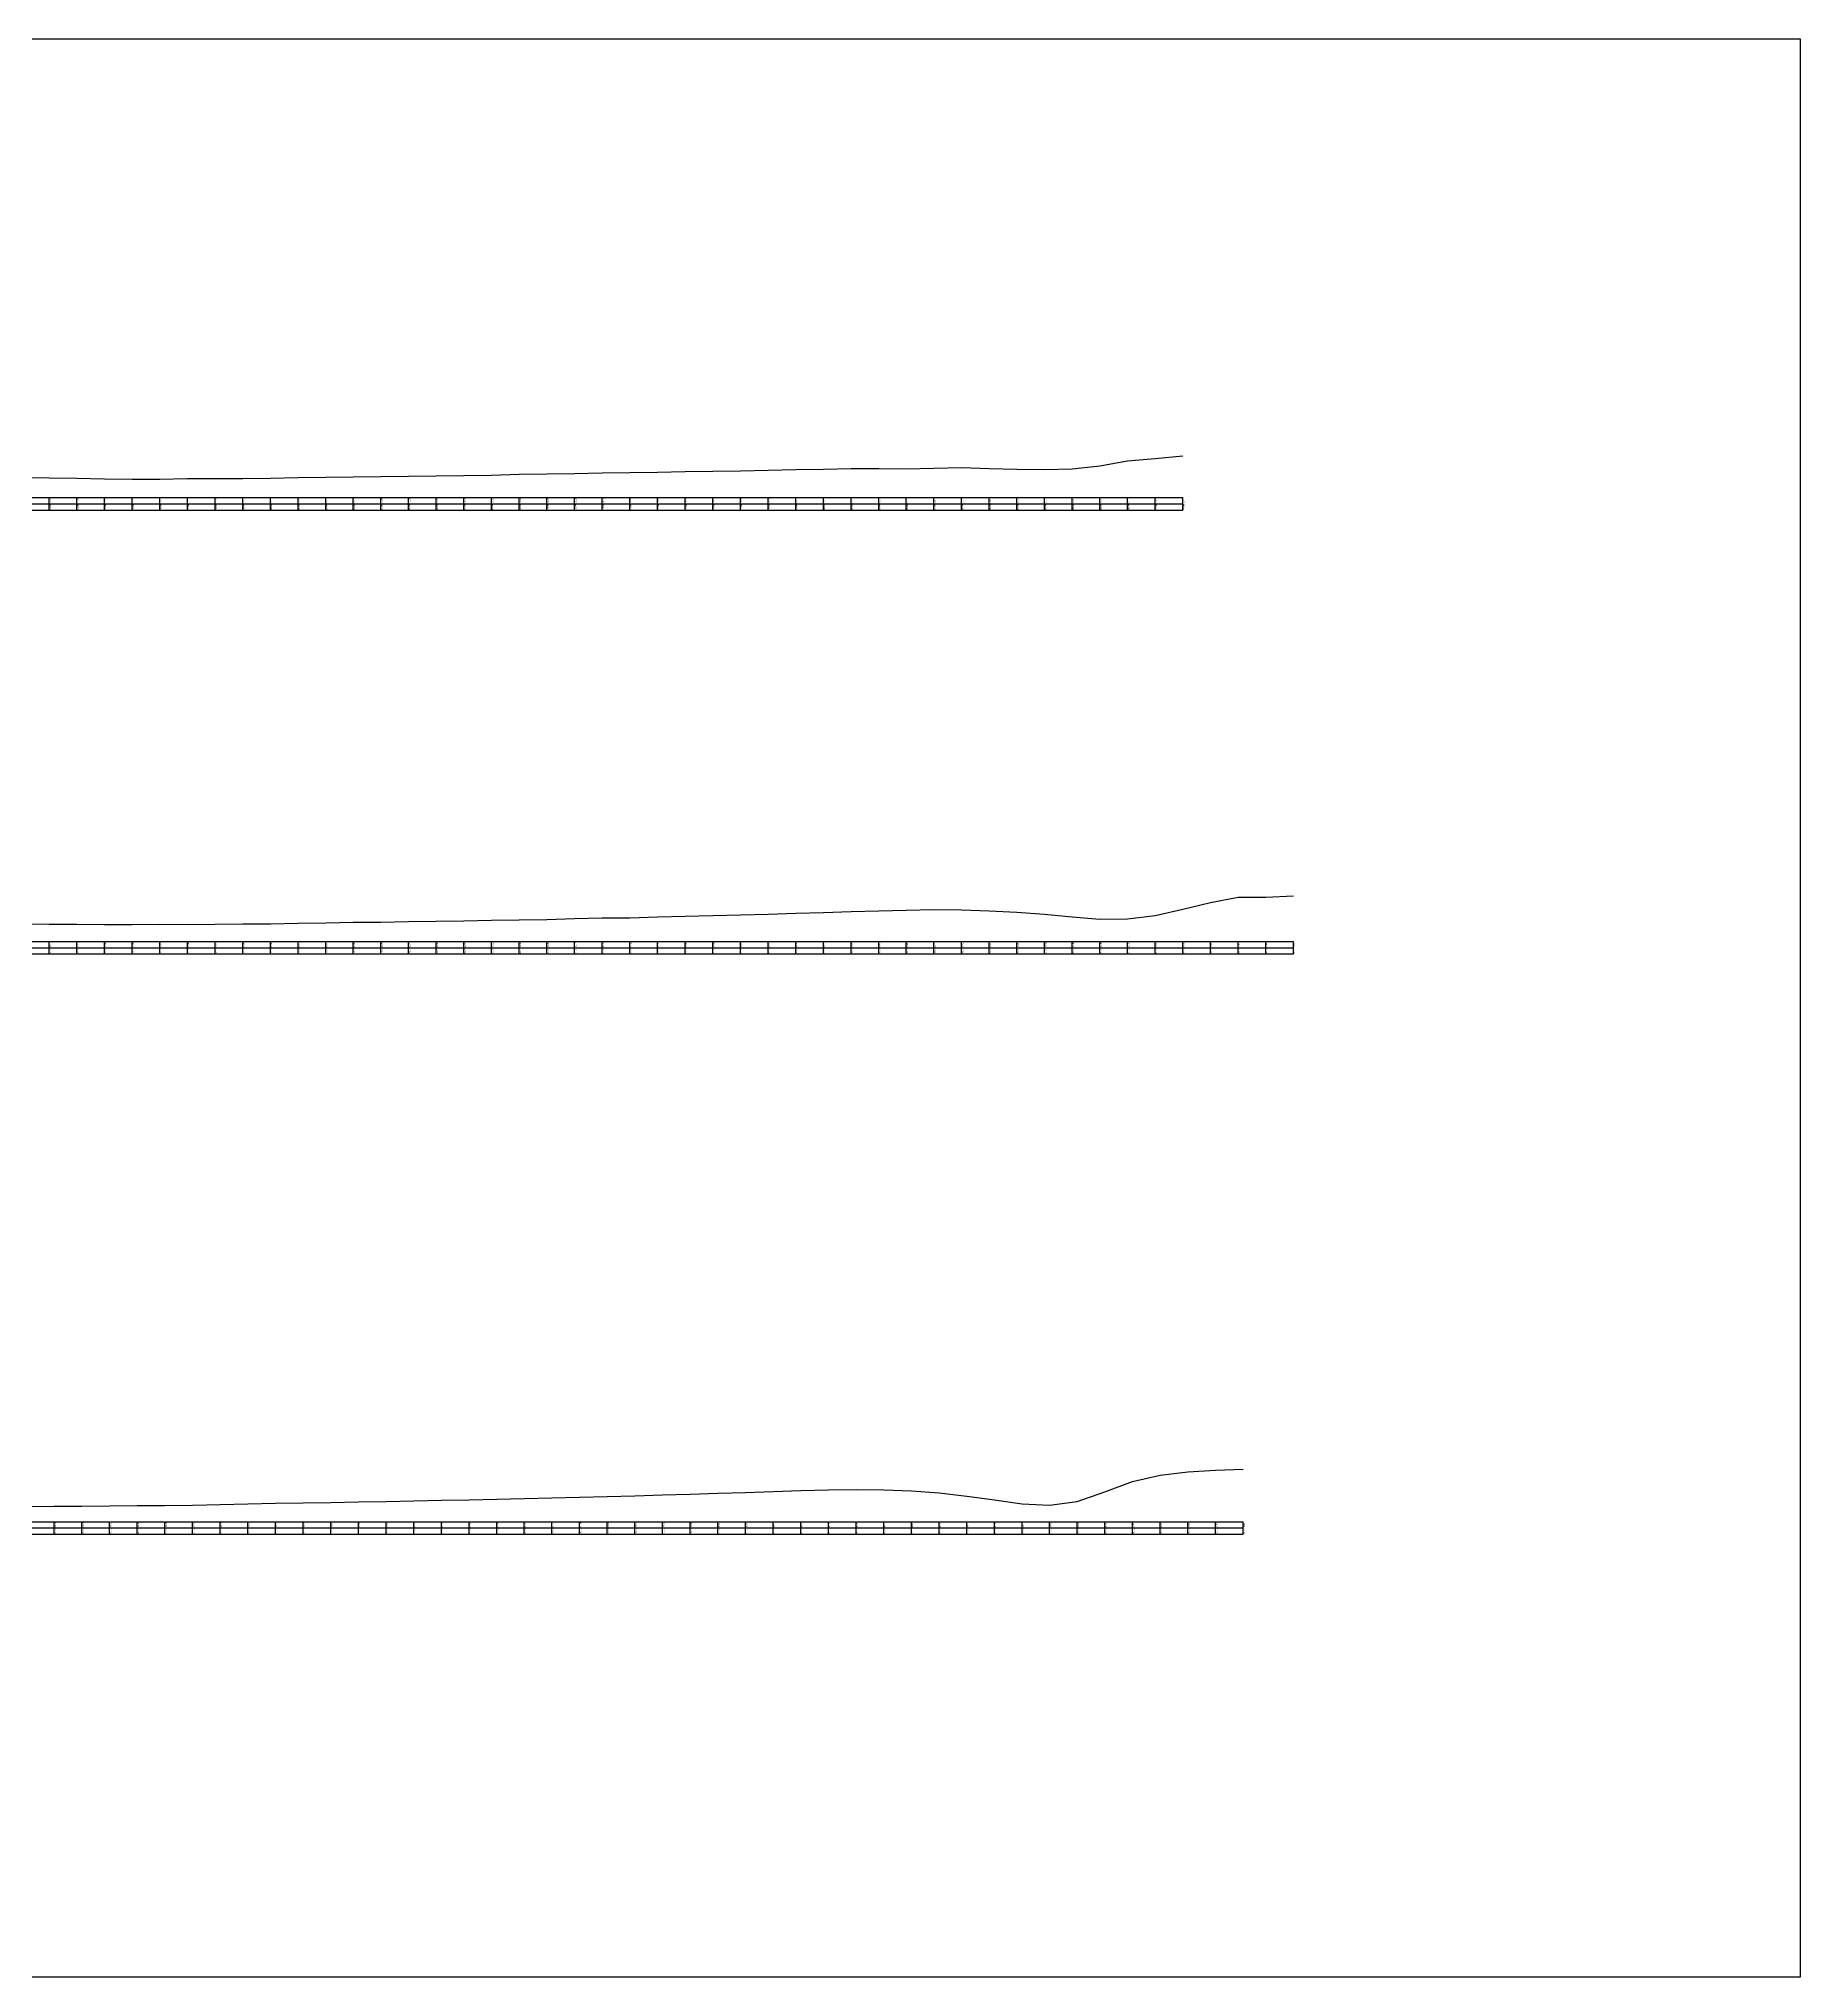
# Model space of a CAD drawing. Header units: metres. Extents: x -148477 to 168932, y -55673 to -2736.
# Drawn here: x 36208 to 36846, y -18463 to -17763 of the extents above; entities that cross this region are included whole.
import ezdxf

# ---------------------------------------------------------------- set-up
doc = ezdxf.new("R2010")
doc.units = ezdxf.units.M
doc.styles.add('liza', font='times.ttf', dxfattribs={"height": 2})

msp = doc.modelspace()

# ---------------------------------------------------------------- linework, layer by layer
at = {"color": 6, "linetype": 'Continuous', "lineweight": -3, "ltscale": 0.5}
for p, q in [((35687.2449, -17928.4943), (36622.2449, -17928.4943)), ((35687.2449, -17930.7443), (36622.2449, -17930.7443)), ((35687.2449, -17932.9943), (36622.2449, -17932.9943)), ((36212.2449, -17932.9943), (36212.2449, -17928.4943)), ((36222.2449, -17932.9943), (36222.2449, -17928.4943)), ((36232.2449, -17932.9943), (36232.2449, -17928.4943)), ((36242.2449, -17932.9943), (36242.2449, -17928.4943)), ((36252.2449, -17932.9943), (36252.2449, -17928.4943)), ((36262.2449, -17932.9943), (36262.2449, -17928.4943)), ((36272.2449, -17932.9943), (36272.2449, -17928.4943)), ((36282.2449, -17932.9943), (36282.2449, -17928.4943)), ((36292.2449, -17932.9943), (36292.2449, -17928.4943)), ((36302.2449, -17932.9943), (36302.2449, -17928.4943)), ((36312.2449, -17932.9943), (36312.2449, -17928.4943)), ((36322.2449, -17932.9943), (36322.2449, -17928.4943)), ((36332.2449, -17932.9943), (36332.2449, -17928.4943)), ((36342.2449, -17932.9943), (36342.2449, -17928.4943)), ((36352.2449, -17932.9943), (36352.2449, -17928.4943)), ((36362.2449, -17932.9943), (36362.2449, -17928.4943)), ((36372.2449, -17932.9943), (36372.2449, -17928.4943)), ((36382.2449, -17932.9943), (36382.2449, -17928.4943)), ((36392.2449, -17932.9943), (36392.2449, -17928.4943)), ((36402.2449, -17932.9943), (36402.2449, -17928.4943)), ((36412.2449, -17932.9943), (36412.2449, -17928.4943)), ((36422.2449, -17932.9943), (36422.2449, -17928.4943)), ((36432.2449, -17932.9943), (36432.2449, -17928.4943)), ((36442.2449, -17932.9943), (36442.2449, -17928.4943)), ((36452.2449, -17932.9943), (36452.2449, -17928.4943)), ((36462.2449, -17932.9943), (36462.2449, -17928.4943)), ((36472.2449, -17932.9943), (36472.2449, -17928.4943)), ((36482.2449, -17932.9943), (36482.2449, -17928.4943)), ((36492.2449, -17932.9943), (36492.2449, -17928.4943)), ((36502.2449, -17932.9943), (36502.2449, -17928.4943)), ((36512.2449, -17932.9943), (36512.2449, -17928.4943)), ((36522.2449, -17932.9943), (36522.2449, -17928.4943)), ((36532.2449, -17932.9943), (36532.2449, -17928.4943)), ((36542.2449, -17932.9943), (36542.2449, -17928.4943)), ((36552.2449, -17932.9943), (36552.2449, -17928.4943)), ((36562.2449, -17932.9943), (36562.2449, -17928.4943)), ((36572.2449, -17932.9943), (36572.2449, -17928.4943)), ((36582.2449, -17932.9943), (36582.2449, -17928.4943)), ((36592.2449, -17932.9943), (36592.2449, -17928.4943)), ((36602.2449, -17932.9943), (36602.2449, -17928.4943)), ((36612.2449, -17932.9943), (36612.2449, -17928.4943)), ((36622.2449, -17932.9943), (36622.2449, -17928.4943)), ((36622.2446, -18077.2602), (36632.2446, -18074.8902)), ((36632.2446, -18074.8902), (36642.2446, -18073.0202)), ((36642.2446, -18073.0202), (36652.2446, -18073.0302)), ((36652.2446, -18073.0302), (36662.2446, -18072.5302)), ((36302.2446, -18082.4302), (36312.2446, -18082.2502)), ((36312.2446, -18082.2502), (36322.2446, -18082.0502)), ((36322.2446, -18082.0502), (36332.2446, -18081.9502)), ((36332.2446, -18081.9502), (36342.2446, -18081.7102)), ((36342.2446, -18081.7102), (36352.2446, -18081.6502)), ((36352.2446, -18081.6502), (36362.2446, -18081.5102)), ((36362.2446, -18081.5102), (36372.2446, -18081.2302)), ((36372.2446, -18081.2302), (36382.2446, -18081.1302)), ((36382.2446, -18081.1302), (36392.2446, -18081.0302)), ((36392.2446, -18081.0302), (36402.2446, -18080.7202)), ((36402.2446, -18080.7202), (36412.2446, -18080.5002)), ((36412.2446, -18080.5002), (36422.2446, -18080.3902)), ((36422.2446, -18080.3902), (36432.2446, -18080.1002)), ((36432.2446, -18080.1002), (36442.2446, -18079.8202)), ((36442.2446, -18079.8202), (36452.2446, -18079.5802)), ((36452.2446, -18079.5802), (36462.2446, -18079.3502)), ((36462.2446, -18079.3502), (36472.2446, -18079.1002)), ((36472.2446, -18079.1002), (36482.2446, -18078.7702)), ((36482.2446, -18078.7702), (36492.2446, -18078.5502)), ((36492.2446, -18078.5502), (36502.2446, -18078.1702)), ((36502.2446, -18078.1702), (36512.2446, -18077.9102)), ((36512.2446, -18077.9102), (36522.2446, -18077.6402)), ((36522.2446, -18077.6402), (36532.2446, -18077.4202)), ((36532.2446, -18077.4202), (36542.2446, -18077.5002)), ((36542.2446, -18077.5002), (36552.2446, -18077.8902)), ((36552.2446, -18077.8902), (36562.2446, -18078.3702)), ((36562.2446, -18078.3702), (36572.2446, -18079.1602)), ((36572.2446, -18079.1602), (36582.2446, -18080.0602)), ((36582.2446, -18080.0602), (36592.2446, -18080.8802)), ((36592.2446, -18080.8802), (36602.2446, -18080.8302)), ((36602.2446, -18080.8302), (36612.2446, -18079.5502)), ((36612.2446, -18079.5502), (36622.2446, -18077.2602)), ((35697.2446, -18088.9802), (36662.2446, -18088.9802)), ((36202.2446, -18082.6402), (36212.2446, -18082.7302)), ((36212.2446, -18082.7302), (36222.2446, -18082.7702)), ((36212.2446, -18093.4802), (36212.2446, -18088.9802)), ((36222.2446, -18082.7702), (36232.2446, -18082.8902)), ((36222.2446, -18093.4802), (36222.2446, -18088.9802)), ((36232.2446, -18082.8902), (36242.2446, -18082.8802)), ((36232.2446, -18093.4802), (36232.2446, -18088.9802)), ((36242.2446, -18082.8802), (36252.2446, -18082.7702)), ((36242.2446, -18093.4802), (36242.2446, -18088.9802)), ((36252.2446, -18082.7702), (36262.2446, -18082.8202)), ((36252.2446, -18093.4802), (36252.2446, -18088.9802)), ((36262.2446, -18082.8202), (36272.2446, -18082.7202)), ((36262.2446, -18093.4802), (36262.2446, -18088.9802)), ((36272.2446, -18082.7202), (36282.2446, -18082.5802)), ((36272.2446, -18093.4802), (36272.2446, -18088.9802)), ((36282.2446, -18082.5802), (36292.2446, -18082.6602)), ((36282.2446, -18093.4802), (36282.2446, -18088.9802)), ((36292.2446, -18082.6602), (36302.2446, -18082.4302)), ((36292.2446, -18093.4802), (36292.2446, -18088.9802)), ((36302.2446, -18093.4802), (36302.2446, -18088.9802)), ((36312.2446, -18093.4802), (36312.2446, -18088.9802)), ((36322.2446, -18093.4802), (36322.2446, -18088.9802)), ((36332.2446, -18093.4802), (36332.2446, -18088.9802)), ((36342.2446, -18093.4802), (36342.2446, -18088.9802)), ((36352.2446, -18093.4802), (36352.2446, -18088.9802)), ((36362.2446, -18093.4802), (36362.2446, -18088.9802)), ((36372.2446, -18093.4802), (36372.2446, -18088.9802)), ((36382.2446, -18093.4802), (36382.2446, -18088.9802)), ((36392.2446, -18093.4802), (36392.2446, -18088.9802)), ((36402.2446, -18093.4802), (36402.2446, -18088.9802)), ((36412.2446, -18093.4802), (36412.2446, -18088.9802)), ((36422.2446, -18093.4802), (36422.2446, -18088.9802)), ((36432.2446, -18093.4802), (36432.2446, -18088.9802)), ((36442.2446, -18093.4802), (36442.2446, -18088.9802)), ((36452.2446, -18093.4802), (36452.2446, -18088.9802)), ((36462.2446, -18093.4802), (36462.2446, -18088.9802)), ((36472.2446, -18093.4802), (36472.2446, -18088.9802)), ((36482.2446, -18093.4802), (36482.2446, -18088.9802)), ((36492.2446, -18093.4802), (36492.2446, -18088.9802)), ((36502.2446, -18093.4802), (36502.2446, -18088.9802)), ((36512.2446, -18093.4802), (36512.2446, -18088.9802)), ((36522.2446, -18093.4802), (36522.2446, -18088.9802)), ((36532.2446, -18093.4802), (36532.2446, -18088.9802)), ((36542.2446, -18093.4802), (36542.2446, -18088.9802)), ((36552.2446, -18093.4802), (36552.2446, -18088.9802)), ((36562.2446, -18093.4802), (36562.2446, -18088.9802)), ((36572.2446, -18093.4802), (36572.2446, -18088.9802)), ((36582.2446, -18093.4802), (36582.2446, -18088.9802)), ((36592.2446, -18093.4802), (36592.2446, -18088.9802)), ((36602.2446, -18093.4802), (36602.2446, -18088.9802)), ((36612.2446, -18093.4802), (36612.2446, -18088.9802)), ((36622.2446, -18093.4802), (36622.2446, -18088.9802)), ((36632.2446, -18093.4802), (36632.2446, -18088.9802)), ((36642.2446, -18093.4802), (36642.2446, -18088.9802)), ((36652.2446, -18093.4802), (36652.2446, -18088.9802)), ((36662.2446, -18093.4802), (36662.2446, -18088.9802)), ((35697.2446, -18091.2302), (36662.2446, -18091.2302)), ((35697.2446, -18093.4802), (36662.2446, -18093.4802)), ((36594.0887, -18288.006), (36604.0887, -18284.286)), ((36604.0887, -18284.286), (36614.0887, -18281.996)), ((36614.0887, -18281.996), (36624.0887, -18280.786)), ((36624.0887, -18280.786), (36634.0887, -18280.156)), ((36634.0887, -18280.156), (36644.0887, -18279.786)), ((36264.0887, -18292.766), (36274.0887, -18292.536)), ((36274.0887, -18292.536), (36284.0887, -18292.316)), ((36284.0887, -18292.316), (36294.0887, -18292.086)), ((36294.0887, -18292.086), (36304.0887, -18291.936)), ((36304.0887, -18291.936), (36314.0887, -18291.826)), ((36314.0887, -18291.826), (36324.0887, -18291.636)), ((36324.0887, -18291.636), (36334.0887, -18291.426)), ((36334.0887, -18291.426), (36344.0887, -18291.256)), ((36344.0887, -18291.256), (36354.0887, -18291.046)), ((36354.0887, -18291.046), (36364.0887, -18290.816)), ((36364.0887, -18290.816), (36374.0887, -18290.636)), ((36374.0887, -18290.636), (36384.0887, -18290.436)), ((36384.0887, -18290.436), (36394.0887, -18290.196)), ((36394.0887, -18290.196), (36404.0887, -18289.906)), ((36404.0887, -18289.906), (36414.0887, -18289.646)), ((36414.0887, -18289.646), (36424.0887, -18289.366)), ((36424.0887, -18289.366), (36434.0887, -18289.076)), ((36434.0887, -18289.076), (36444.0887, -18288.796)), ((36444.0887, -18288.796), (36454.0887, -18288.486)), ((36454.0887, -18288.486), (36464.0887, -18288.186)), ((36464.0887, -18288.186), (36474.0887, -18287.816)), ((36474.0887, -18287.816), (36484.0887, -18287.466)), ((36484.0887, -18287.466), (36494.0887, -18287.226)), ((36494.0887, -18287.226), (36504.0887, -18287.086)), ((36504.0887, -18287.086), (36514.0887, -18287.216)), ((36514.0887, -18287.216), (36524.0887, -18287.596)), ((36524.0887, -18287.596), (36534.0887, -18288.326)), ((36534.0887, -18288.326), (36544.0887, -18289.516)), ((36544.0887, -18289.516), (36554.0887, -18290.916)), ((36554.0887, -18290.916), (36564.0887, -18292.266)), ((36564.0887, -18292.266), (36574.0887, -18292.816)), ((36574.0887, -18292.816), (36584.0887, -18291.436)), ((36584.0887, -18291.436), (36594.0887, -18288.006)), ((35659.0887, -18298.796), (36644.0887, -18298.796)), ((36204.0887, -18293.306), (36214.0887, -18293.216)), ((36214.0887, -18293.216), (36224.0887, -18293.106)), ((36214.0887, -18303.296), (36214.0887, -18298.796)), ((36224.0887, -18293.106), (36234.0887, -18292.996)), ((36224.0887, -18303.296), (36224.0887, -18298.796)), ((36234.0887, -18292.996), (36244.0887, -18292.946)), ((36234.0887, -18303.296), (36234.0887, -18298.796)), ((36244.0887, -18292.946), (36254.0887, -18292.906)), ((36244.0887, -18303.296), (36244.0887, -18298.796)), ((36254.0887, -18292.906), (36264.0887, -18292.766)), ((36254.0887, -18303.296), (36254.0887, -18298.796)), ((36264.0887, -18303.296), (36264.0887, -18298.796)), ((36274.0887, -18303.296), (36274.0887, -18298.796)), ((36284.0887, -18303.296), (36284.0887, -18298.796)), ((36294.0887, -18303.296), (36294.0887, -18298.796)), ((36304.0887, -18303.296), (36304.0887, -18298.796)), ((36314.0887, -18303.296), (36314.0887, -18298.796)), ((36324.0887, -18303.296), (36324.0887, -18298.796)), ((36334.0887, -18303.296), (36334.0887, -18298.796)), ((36344.0887, -18303.296), (36344.0887, -18298.796)), ((36354.0887, -18303.296), (36354.0887, -18298.796)), ((36364.0887, -18303.296), (36364.0887, -18298.796)), ((36374.0887, -18303.296), (36374.0887, -18298.796)), ((36384.0887, -18303.296), (36384.0887, -18298.796)), ((36394.0887, -18303.296), (36394.0887, -18298.796)), ((36404.0887, -18303.296), (36404.0887, -18298.796)), ((36414.0887, -18303.296), (36414.0887, -18298.796)), ((36424.0887, -18303.296), (36424.0887, -18298.796)), ((36434.0887, -18303.296), (36434.0887, -18298.796)), ((36444.0887, -18303.296), (36444.0887, -18298.796)), ((36454.0887, -18303.296), (36454.0887, -18298.796)), ((36464.0887, -18303.296), (36464.0887, -18298.796)), ((36474.0887, -18303.296), (36474.0887, -18298.796)), ((36484.0887, -18303.296), (36484.0887, -18298.796)), ((36494.0887, -18303.296), (36494.0887, -18298.796)), ((36504.0887, -18303.296), (36504.0887, -18298.796)), ((36514.0887, -18303.296), (36514.0887, -18298.796)), ((36524.0887, -18303.296), (36524.0887, -18298.796)), ((36534.0887, -18303.296), (36534.0887, -18298.796)), ((36544.0887, -18303.296), (36544.0887, -18298.796)), ((36554.0887, -18303.296), (36554.0887, -18298.796)), ((36564.0887, -18303.296), (36564.0887, -18298.796)), ((36574.0887, -18303.296), (36574.0887, -18298.796)), ((36584.0887, -18303.296), (36584.0887, -18298.796)), ((36594.0887, -18303.296), (36594.0887, -18298.796)), ((36604.0887, -18303.296), (36604.0887, -18298.796)), ((36614.0887, -18303.296), (36614.0887, -18298.796)), ((36624.0887, -18303.296), (36624.0887, -18298.796)), ((36634.0887, -18303.296), (36634.0887, -18298.796)), ((36644.0887, -18303.296), (36644.0887, -18298.796)), ((35659.0887, -18301.046), (36644.0887, -18301.046)), ((35659.0887, -18303.296), (36644.0887, -18303.296))]:
    msp.add_line(p, q, dxfattribs=at)
msp.add_lwpolyline([(35573.431, -17762.6102), (36845.552, -17762.6102), (36845.552, -18463.4767), (35573.431, -18463.4767)], close=True, dxfattribs=at)
msp.add_lwpolyline([(36202.2449, -17921.2543), (36212.2449, -17921.3143), (36222.2449, -17921.4243), (36232.2449, -17921.7443), (36242.2449, -17921.8243), (36252.2449, -17921.8243), (36262.2449, -17921.6443), (36272.2449, -17921.6543), (36282.2449, -17921.5443), (36292.2449, -17921.4443), (36302.2449, -17921.2243), (36312.2449, -17921.0643), (36322.2449, -17920.9943), (36332.2449, -17920.9043), (36342.2449, -17920.7543), (36352.2449, -17920.5843), (36362.2449, -17920.4743), (36372.2449, -17920.3643), (36382.2449, -17920.0443), (36392.2449, -17919.8743), (36402.2449, -17919.8043), (36412.2449, -17919.5243), (36422.2449, -17919.3843), (36432.2449, -17919.2843), (36442.2449, -17919.1143), (36452.2449, -17918.9943), (36462.2449, -17918.8043), (36472.2449, -17918.6043), (36482.2449, -17918.3443), (36492.2449, -17918.2043), (36502.2449, -17918.0143), (36512.2449, -17917.9943), (36522.2449, -17918.0443), (36532.2449, -17917.9043), (36542.2449, -17917.5643), (36552.2449, -17917.9643), (36562.2449, -17918.2243), (36572.2449, -17918.3943), (36582.2449, -17918.0443), (36592.2449, -17917.0243), (36602.2449, -17915.1943), (36612.2449, -17914.4043), (36622.2449, -17913.3543)], dxfattribs=at)

# ---------------------------------------------------------------- texts
at = {"color": 6, "linetype": 'Continuous', "lineweight": -3, "ltscale": 0.5, "char_height": 0.5, "width": 2.15, "attachment_point": 1, "rotation": 90, "style": 'liza'}
for s, insert in [('-12.82', (36212.3449, -17930.6443)), ('520.00', (36212.3449, -17932.8943)), ('530.00', (36222.3449, -17932.8943)), ('-12.93', (36222.3449, -17930.6443)), ('540.00', (36232.3449, -17932.8943)), ('-13.25', (36232.3449, -17930.6443)), ('550.00', (36242.3449, -17932.8943)), ('-13.33', (36242.3449, -17930.6443)), ('560.00', (36252.3449, -17932.8943)), ('-13.33', (36252.3449, -17930.6443)), ('570.00', (36262.3449, -17932.8943)), ('-13.15', (36262.3449, -17930.6443)), ('580.00', (36272.3449, -17932.8943)), ('-13.16', (36272.3449, -17930.6443)), ('-13.05', (36282.3449, -17930.6443)), ('590.00', (36282.3449, -17932.8943)), ('600.00', (36292.3449, -17932.8943)), ('-12.95', (36292.3449, -17930.6443)), ('610.00', (36302.3449, -17932.8943)), ('-12.73', (36302.3449, -17930.6443)), ('620.00', (36312.3449, -17932.8943)), ('-12.57', (36312.3449, -17930.6443)), ('-12.50', (36322.3449, -17930.6443)), ('630.00', (36322.3449, -17932.8943)), ('640.00', (36332.3449, -17932.8943)), ('-12.41', (36332.3449, -17930.6443)), ('650.00', (36342.3449, -17932.8943)), ('-12.26', (36342.3449, -17930.6443)), ('-12.09', (36352.3449, -17930.6443)), ('660.00', (36352.3449, -17932.8943)), ('-11.98', (36362.3449, -17930.6443)), ('670.00', (36362.3449, -17932.8943)), ('-11.87', (36372.3449, -17930.6443)), ('680.00', (36372.3449, -17932.8943)), ('690.00', (36382.3449, -17932.8943)), ('-11.55', (36382.3449, -17930.6443)), ('-11.38', (36392.3449, -17930.6443)), ('700.00', (36392.3449, -17932.8943)), ('710.00', (36402.3449, -17932.8943)), ('-11.31', (36402.3449, -17930.6443)), ('-11.03', (36412.3449, -17930.6443)), ('720.00', (36412.3449, -17932.8943)), ('-10.89', (36422.3449, -17930.6443)), ('730.00', (36422.3449, -17932.8943)), ('-10.79', (36432.3449, -17930.6443)), ('740.00', (36432.3449, -17932.8943)), ('-10.62', (36442.3449, -17930.6443)), ('750.00', (36442.3449, -17932.8943)), ('-10.50', (36452.3449, -17930.6443)), ('760.00', (36452.3449, -17932.8943)), ('-10.31', (36462.3449, -17930.6443)), ('770.00', (36462.3449, -17932.8943)), ('-10.11', (36472.3449, -17930.6443)), ('780.00', (36472.3449, -17932.8943)), ('-9.85', (36482.3449, -17930.6443)), ('790.00', (36482.3449, -17932.8943)), ('800.00', (36492.3449, -17932.8943)), ('-9.71', (36492.3449, -17930.6443)), ('810.00', (36502.3449, -17932.8943)), ('-9.52', (36502.3449, -17930.6443)), ('-9.50', (36512.3449, -17930.6443)), ('820.00', (36512.3449, -17932.8943)), ('830.00', (36522.3449, -17932.8943)), ('-9.55', (36522.3449, -17930.6443)), ('840.00', (36532.3449, -17932.8943)), ('-9.41', (36532.3449, -17930.6443)), ('-9.07', (36542.3449, -17930.6443)), ('850.00', (36542.3449, -17932.8943)), ('860.00', (36552.3449, -17932.8943)), ('-9.47', (36552.3449, -17930.6443)), ('870.00', (36562.3449, -17932.8943)), ('-9.73', (36562.3449, -17930.6443)), ('-9.90', (36572.3449, -17930.6443)), ('880.00', (36572.3449, -17932.8943)), ('890.00', (36582.3449, -17932.8943)), ('-9.55', (36582.3449, -17930.6443)), ('-8.53', (36592.3449, -17930.6443)), ('900.00', (36592.3449, -17932.8943)), ('-6.70', (36602.3449, -17930.6443)), ('910.00', (36602.3449, -17932.8943)), ('920.00', (36612.3449, -17932.8943)), ('-5.91', (36612.3449, -17930.6443)), ('-4.86', (36622.3449, -17930.6443)), ('930.00', (36622.3449, -17932.8943)), ('-13.75', (36212.3446, -18091.1302)), ('-13.79', (36222.3446, -18091.1302)), ('-13.91', (36232.3446, -18091.1302)), ('-13.90', (36242.3446, -18091.1302)), ('-13.79', (36252.3446, -18091.1302)), ('-13.84', (36262.3446, -18091.1302)), ('-13.74', (36272.3446, -18091.1302)), ('-13.60', (36282.3446, -18091.1302)), ('-13.68', (36292.3446, -18091.1302)), ('-13.45', (36302.3446, -18091.1302)), ('-13.27', (36312.3446, -18091.1302)), ('-13.07', (36322.3446, -18091.1302)), ('-12.97', (36332.3446, -18091.1302)), ('-12.73', (36342.3446, -18091.1302)), ('-12.67', (36352.3446, -18091.1302)), ('-12.53', (36362.3446, -18091.1302)), ('-12.25', (36372.3446, -18091.1302)), ('-12.15', (36382.3446, -18091.1302)), ('-12.05', (36392.3446, -18091.1302)), ('-11.74', (36402.3446, -18091.1302)), ('-11.52', (36412.3446, -18091.1302)), ('-11.41', (36422.3446, -18091.1302)), ('-11.12', (36432.3446, -18091.1302)), ('-10.84', (36442.3446, -18091.1302)), ('-10.60', (36452.3446, -18091.1302)), ('-10.37', (36462.3446, -18091.1302)), ('-10.12', (36472.3446, -18091.1302)), ('-10.18', (36572.3446, -18091.1302)), ('-11.08', (36582.3446, -18091.1302)), ('-11.90', (36592.3446, -18091.1302)), ('-11.85', (36602.3446, -18091.1302)), ('-10.57', (36612.3446, -18091.1302)), ('510.00', (36212.3446, -18093.3802)), ('520.00', (36222.3446, -18093.3802)), ('530.00', (36232.3446, -18093.3802)), ('540.00', (36242.3446, -18093.3802)), ('550.00', (36252.3446, -18093.3802)), ('560.00', (36262.3446, -18093.3802)), ('570.00', (36272.3446, -18093.3802)), ('580.00', (36282.3446, -18093.3802)), ('590.00', (36292.3446, -18093.3802)), ('600.00', (36302.3446, -18093.3802)), ('610.00', (36312.3446, -18093.3802)), ('620.00', (36322.3446, -18093.3802)), ('630.00', (36332.3446, -18093.3802)), ('640.00', (36342.3446, -18093.3802)), ('650.00', (36352.3446, -18093.3802)), ('660.00', (36362.3446, -18093.3802)), ('670.00', (36372.3446, -18093.3802)), ('680.00', (36382.3446, -18093.3802)), ('690.00', (36392.3446, -18093.3802)), ('700.00', (36402.3446, -18093.3802)), ('710.00', (36412.3446, -18093.3802)), ('720.00', (36422.3446, -18093.3802)), ('730.00', (36432.3446, -18093.3802)), ('740.00', (36442.3446, -18093.3802)), ('750.00', (36452.3446, -18093.3802)), ('760.00', (36462.3446, -18093.3802)), ('770.00', (36472.3446, -18093.3802)), ('780.00', (36482.3446, -18093.3802)), ('-9.79', (36482.3446, -18091.1302)), ('790.00', (36492.3446, -18093.3802)), ('-9.57', (36492.3446, -18091.1302)), ('800.00', (36502.3446, -18093.3802)), ('-9.19', (36502.3446, -18091.1302)), ('-8.93', (36512.3446, -18091.1302)), ('810.00', (36512.3446, -18093.3802)), ('-8.66', (36522.3446, -18091.1302)), ('820.00', (36522.3446, -18093.3802)), ('-8.44', (36532.3446, -18091.1302)), ('830.00', (36532.3446, -18093.3802)), ('-8.52', (36542.3446, -18091.1302)), ('840.00', (36542.3446, -18093.3802)), ('-8.91', (36552.3446, -18091.1302)), ('850.00', (36552.3446, -18093.3802)), ('860.00', (36562.3446, -18093.3802)), ('-9.39', (36562.3446, -18091.1302)), ('870.00', (36572.3446, -18093.3802)), ('880.00', (36582.3446, -18093.3802)), ('890.00', (36592.3446, -18093.3802)), ('900.00', (36602.3446, -18093.3802)), ('910.00', (36612.3446, -18093.3802)), ('-8.28', (36622.3446, -18091.1302)), ('920.00', (36622.3446, -18093.3802)), ('930.00', (36632.3446, -18093.3802)), ('-5.91', (36632.3446, -18091.1302)), ('-4.04', (36642.3446, -18091.1302)), ('940.00', (36642.3446, -18093.3802)), ('-4.05', (36652.3446, -18091.1302)), ('950.00', (36652.3446, -18093.3802)), ('960.00', (36662.3446, -18093.3802)), ('-3.55', (36662.3446, -18091.1302)), ('-14.42', (36214.1887, -18300.946)), ('-14.31', (36224.1887, -18300.946)), ('-14.20', (36234.1887, -18300.946)), ('-14.15', (36244.1887, -18300.946)), ('-14.11', (36254.1887, -18300.946)), ('-13.97', (36264.1887, -18300.946)), ('-13.74', (36274.1887, -18300.946)), ('-13.52', (36284.1887, -18300.946)), ('-13.29', (36294.1887, -18300.946)), ('-13.14', (36304.1887, -18300.946)), ('-13.03', (36314.1887, -18300.946)), ('-12.84', (36324.1887, -18300.946)), ('-12.63', (36334.1887, -18300.946)), ('-12.46', (36344.1887, -18300.946)), ('-12.25', (36354.1887, -18300.946)), ('-12.02', (36364.1887, -18300.946)), ('-11.84', (36374.1887, -18300.946)), ('-11.64', (36384.1887, -18300.946)), ('-11.40', (36394.1887, -18300.946)), ('-11.11', (36404.1887, -18300.946)), ('-10.85', (36414.1887, -18300.946)), ('-10.57', (36424.1887, -18300.946)), ('-10.28', (36434.1887, -18300.946)), ('-10.00', (36444.1887, -18300.946)), ('-9.69', (36454.1887, -18300.946)), ('-9.39', (36464.1887, -18300.946)), ('-9.02', (36474.1887, -18300.946)), ('-8.67', (36484.1887, -18300.946)), ('-8.43', (36494.1887, -18300.946)), ('-8.29', (36504.1887, -18300.946)), ('-8.42', (36514.1887, -18300.946)), ('-8.80', (36524.1887, -18300.946)), ('-9.53', (36534.1887, -18300.946)), ('-10.72', (36544.1887, -18300.946)), ('-12.12', (36554.1887, -18300.946)), ('-13.47', (36564.1887, -18300.946)), ('-14.02', (36574.1887, -18300.946)), ('-12.64', (36584.1887, -18300.946)), ('-9.21', (36594.1887, -18300.946)), ('-5.49', (36604.1887, -18300.946)), ('-3.20', (36614.1887, -18300.946)), ('-1.99', (36624.1887, -18300.946)), ('-1.36', (36634.1887, -18300.946)), ('-0.99', (36644.1887, -18300.946)), ('550.00', (36214.1887, -18303.196)), ('560.00', (36224.1887, -18303.196)), ('570.00', (36234.1887, -18303.196)), ('580.00', (36244.1887, -18303.196)), ('590.00', (36254.1887, -18303.196)), ('600.00', (36264.1887, -18303.196)), ('610.00', (36274.1887, -18303.196)), ('620.00', (36284.1887, -18303.196)), ('630.00', (36294.1887, -18303.196)), ('640.00', (36304.1887, -18303.196)), ('650.00', (36314.1887, -18303.196)), ('660.00', (36324.1887, -18303.196)), ('670.00', (36334.1887, -18303.196)), ('680.00', (36344.1887, -18303.196)), ('690.00', (36354.1887, -18303.196)), ('700.00', (36364.1887, -18303.196)), ('710.00', (36374.1887, -18303.196)), ('720.00', (36384.1887, -18303.196)), ('730.00', (36394.1887, -18303.196)), ('740.00', (36404.1887, -18303.196)), ('750.00', (36414.1887, -18303.196)), ('760.00', (36424.1887, -18303.196)), ('770.00', (36434.1887, -18303.196)), ('780.00', (36444.1887, -18303.196)), ('790.00', (36454.1887, -18303.196)), ('800.00', (36464.1887, -18303.196)), ('810.00', (36474.1887, -18303.196)), ('820.00', (36484.1887, -18303.196)), ('830.00', (36494.1887, -18303.196)), ('840.00', (36504.1887, -18303.196)), ('850.00', (36514.1887, -18303.196)), ('860.00', (36524.1887, -18303.196)), ('870.00', (36534.1887, -18303.196)), ('880.00', (36544.1887, -18303.196)), ('890.00', (36554.1887, -18303.196)), ('900.00', (36564.1887, -18303.196)), ('910.00', (36574.1887, -18303.196)), ('920.00', (36584.1887, -18303.196)), ('930.00', (36594.1887, -18303.196)), ('940.00', (36604.1887, -18303.196)), ('950.00', (36614.1887, -18303.196)), ('960.00', (36624.1887, -18303.196)), ('970.00', (36634.1887, -18303.196)), ('980.00', (36644.1887, -18303.196))]:
    msp.add_mtext(s, dxfattribs=dict(at, insert=insert))

doc.saveas('drawing.dxf')
